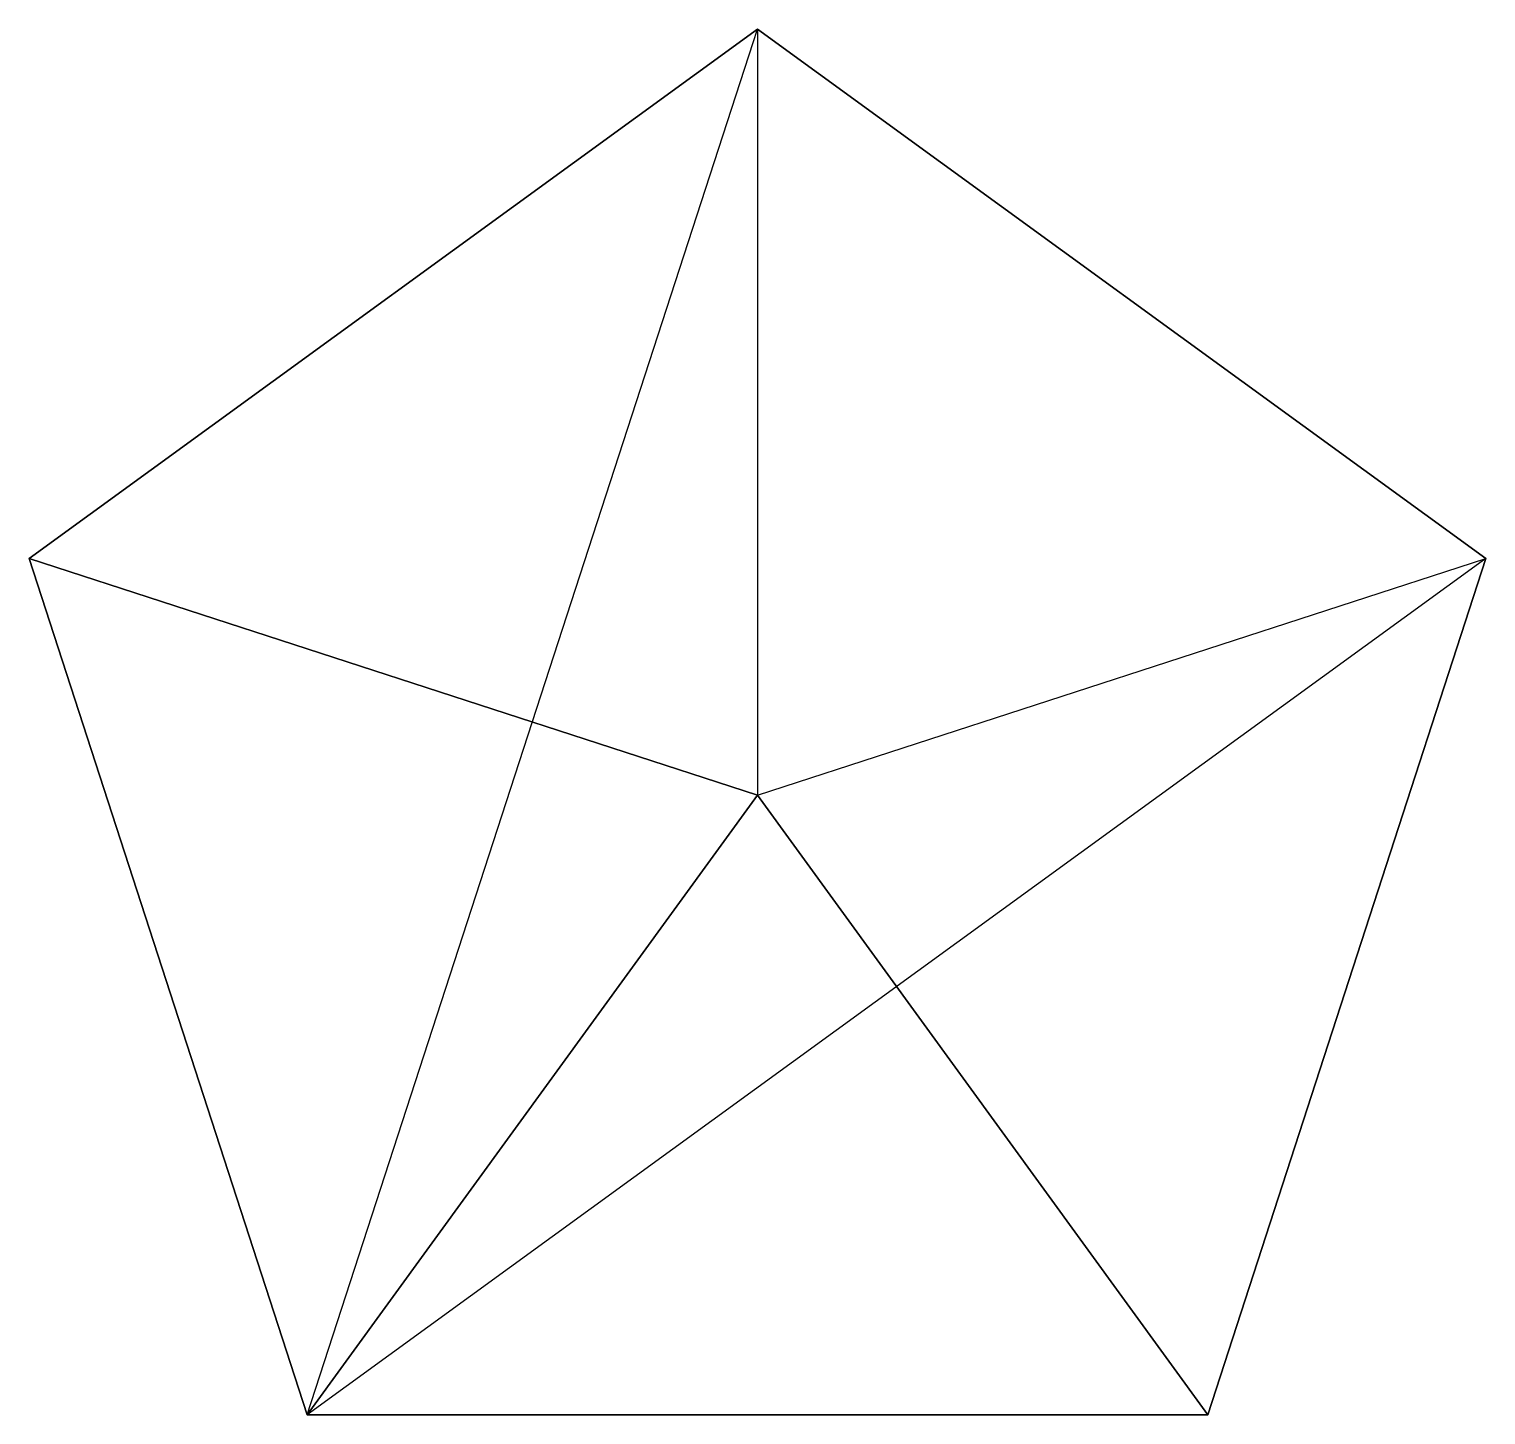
# Model space of a CAD drawing. Header units: millimetres. Extents: x 41 to 159, y 50 to 162.
import ezdxf

# ---------------------------------------------------------------- set-up
doc = ezdxf.new("R2010")
doc.units = ezdxf.units.MM

msp = doc.modelspace()

# ---------------------------------------------------------------- linework, layer by layer
msp.add_line((100, 100), (100, 100, 100))
msp.add_lwpolyline([(100, 161.8), (41.22, 119.1), (63.67, 50), (136.33, 50), (158.78, 119.1)], close=True)
for points in [[(41.22, 119.1), (100, 161.8), (100, 100, 100), (41.22, 119.1)], [(63.67, 50), (41.22, 119.1), (100, 161.8), (158.78, 119.1)], [(100, 161.8), (158.78, 119.1), (136.33, 50), (63.67, 50)], [(100, 161.8), (100, 100, 100), (158.78, 119.1), (100, 161.8)], [(63.67, 50), (41.22, 119.1), (100, 100, 100), (63.67, 50)], [(136.33, 50), (100, 100, 100), (158.78, 119.1)], [(63.67, 50), (100, 100, 100), (136.33, 50), (63.67, 50)]]:
    msp.add_3dface(points)

doc.saveas('drawing.dxf')
